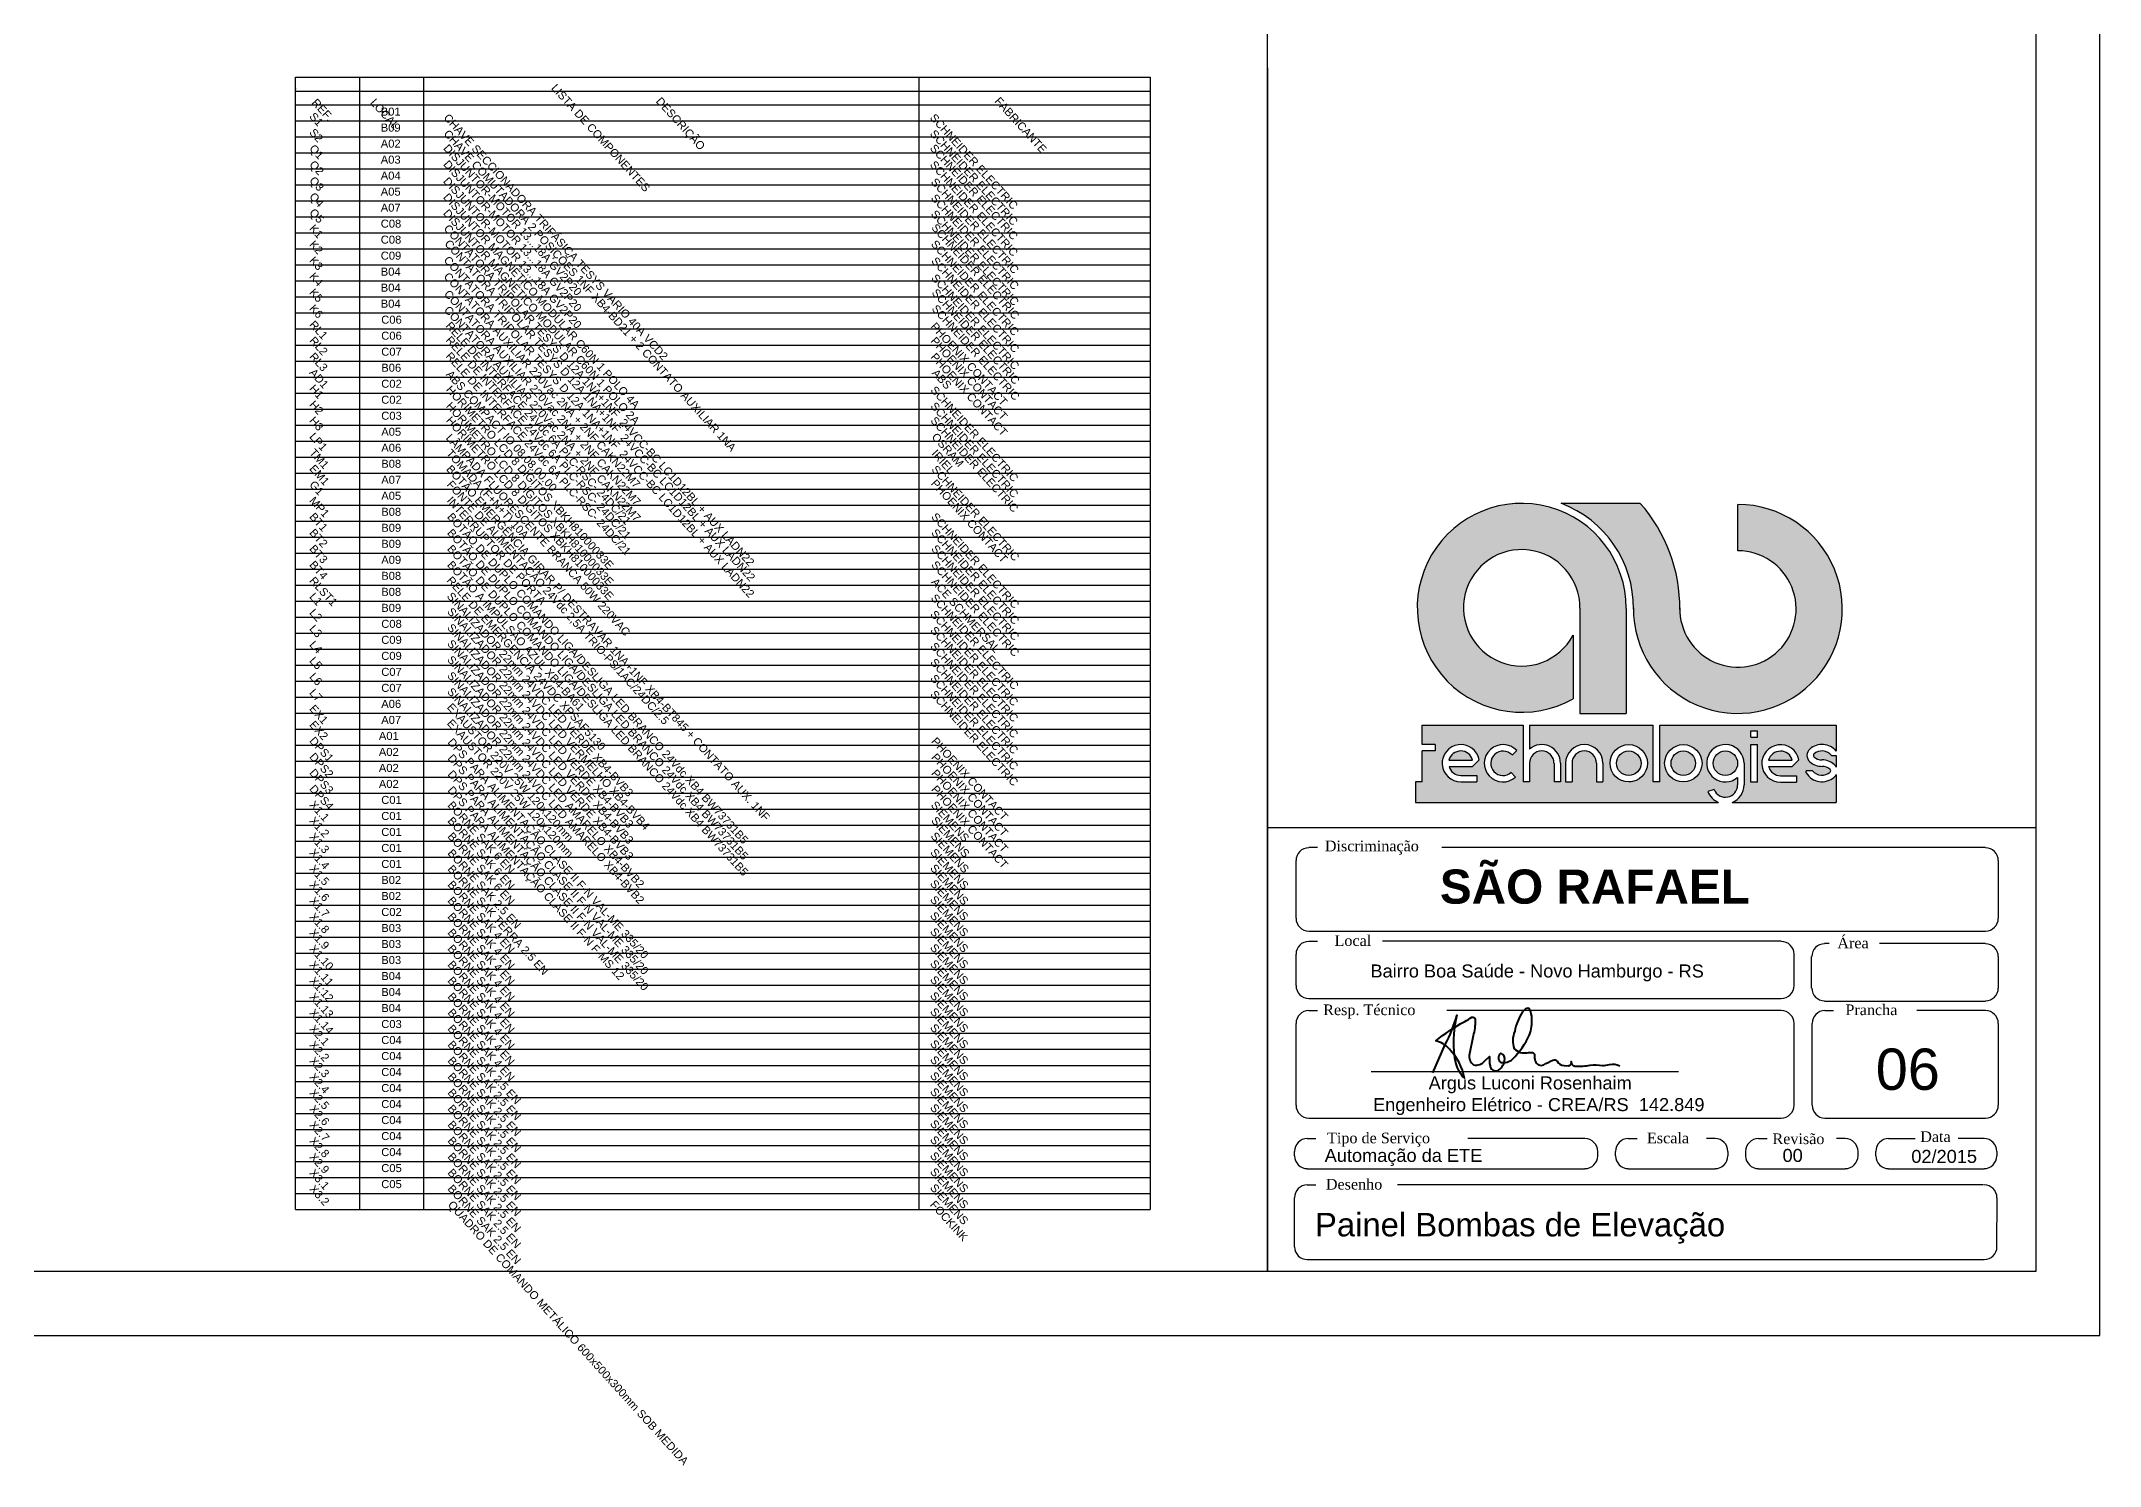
# Model space of a CAD drawing. Header units: millimetres. Extents: x 100 to 940, y 70 to 694.
# Drawn here: x 457.6 to 940, y 69.5 to 403.2 of the extents above; entities that cross this region are included whole.
import ezdxf

# ---------------------------------------------------------------- set-up
doc = ezdxf.new("R2010")
doc.units = ezdxf.units.MM
doc.layers.add('selo', color=7, linetype='Continuous')
doc.styles.add('Notes', font='arial.ttf', dxfattribs={"height": 3})
doc.styles.get("Standard").update_dxf_attribs({"font": 'arial.ttf'})

msp = doc.modelspace()

# ---------------------------------------------------------------- hatches: boundary and pattern name
at = {"layer": 'selo'}
h = msp.add_hatch(color=0, dxfattribs=at)
h.dxf.hatch_style = 1
h.paths.add_polyline_path([(832.33, 294.98), (813.8, 294.98, -0.314958), (830.72, 270.21, 2.411144), (855.21, 294.7), (855.21, 283.86, -2.45129), (841.58, 270.52, 0.182443)])
h.paths.add_polyline_path([(835.35, 243.04), (806.37, 243.04), (806.37, 237.41, -0.642986), (813.63, 234.09), (813.63, 229.71), (812.12, 229.71), (812.12, 234.09, 1), (806.37, 234.09), (806.37, 229.71), (804.86, 229.71), (804.86, 243.04), (781.24, 243.04), (781.24, 238.48), (784.26, 238.48), (784.26, 236.97), (781.23, 236.97), (781.23, 229.71), (779.69, 229.71), (779.69, 224.92), (850.67, 224.92, -0.214084), (848.15, 227.48), (849.6, 227.91, 0.821242), (855.14, 229.01), (855.14, 230.78, -4.60202), (856.65, 234.09), (856.65, 229.01, -0.309238), (853.85, 224.92), (878.25, 224.92), (878.25, 231.45, -0.100697), (877.78, 230.83, -0.45988), (871.2, 231.81), (871.2, 232.32), (872.69, 232.32, 0.427074), (876.81, 232, 0.410877), (876.82, 232.63, 0.186203), (874.92, 233.36, -0.181325), (872.05, 234.44, -0.458616), (872.04, 237.41, -0.41774), (878.25, 236.93), (878.25, 243.04), (836.89, 243.04), (836.89, 229.71), (835.35, 229.71)])
h.paths.add_polyline_path([(834.02, 234.09, -1), (825.25, 234.09, -1)], flags=16)
h.paths.add_polyline_path([(832.51, 234.09, -1), (826.76, 234.09, -1)], flags=0)
h.paths.add_polyline_path([(846.79, 234.09, -1), (838.03, 234.09, -1)], flags=16)
h.paths.add_polyline_path([(845.28, 234.09, -1), (839.54, 234.09, -1)], flags=0)
h.paths.add_polyline_path([(823.59, 234.09), (823.59, 229.71), (822.08, 229.71), (822.08, 234.09, 1), (816.33, 234.09), (816.33, 229.71), (814.82, 229.71), (814.82, 234.09, -1)], flags=16)
h.paths.add_polyline_path([(858.22, 241.69), (859.76, 241.69), (859.76, 240.17), (858.22, 240.17)], flags=16)
h.paths.add_polyline_path([(858.22, 238.48), (859.76, 238.48), (859.76, 229.67), (858.22, 229.67)], flags=16)
h.paths.add_polyline_path([(869.47, 234.88), (867.94, 233.3), (862.39, 233.3, 0.338023), (865.17, 231.18), (868.91, 231.18), (868.91, 229.67), (865.17, 229.67, -2.123663)], flags=16)
h.paths.add_polyline_path([(862.38, 234.78, -0.767778), (867.94, 234.81)], flags=0)
h.paths.add_polyline_path([(803.38, 237.05), (802.27, 236.02, 2.414214), (802.1, 231.96), (803.12, 230.85, -2.414214)], flags=16)
h.paths.add_polyline_path([(794.59, 234.92), (793.05, 233.34), (787.51, 233.34, 0.338023), (790.28, 231.22), (794.03, 231.22), (794.03, 229.71), (790.28, 229.71, -2.123663)], flags=16)
h.paths.add_polyline_path([(793.05, 234.85), (787.5, 234.82, -0.767778)], flags=0)
h.paths.add_polyline_path([(826.76, 234.09, 1), (832.51, 234.09, 1)], flags=0)
h.paths.add_polyline_path([(845.28, 234.09, 1), (839.54, 234.09, 1)], flags=0)
h.paths.add_polyline_path([(849.39, 234.09, 1), (855.14, 234.09, 1)], flags=17)
h.paths.add_polyline_path([(867.94, 234.81, 0.767778), (862.38, 234.78)], flags=0)
h.paths.add_polyline_path([(874.9, 234.87, -0.181325), (877.77, 233.8, -0.101013), (878.25, 233.18), (878.25, 235.92), (877.13, 235.92, 0.427074), (873.01, 236.24, 0.410877), (873, 235.61, 0.186203)], flags=17)
h.paths.add_polyline_path([(793.05, 234.85, 0.767778), (787.5, 234.82)], flags=0)
h = msp.add_hatch(color=0, dxfattribs=at)
h.dxf.hatch_style = 1
h.paths.add_polyline_path([(816.57, 249.21), (816.57, 264.06, -8.182778), (818.19, 270.43), (818.19, 245.77), (829, 245.77), (829, 270.37, 3.718524)])
h = msp.add_hatch(color=0, dxfattribs=at)
h.dxf.hatch_style = 1
h.paths.add_polyline_path([(787.5, 234.82), (793.05, 234.85, 0.767778)])
h.paths.add_polyline_path([(826.76, 234.09, 1), (832.51, 234.09, 1)])
h.paths.add_polyline_path([(839.54, 234.09, 1), (845.28, 234.09, 1)])
h.paths.add_polyline_path([(862.38, 234.78), (867.94, 234.81, 0.767778)])

# ---------------------------------------------------------------- linework, layer by layer
for p, q in [((745, 115), (745, 679)), ((745, 397), (745, 115)), ((517.24, 129.57), (517.24, 394.8)), ((517.24, 394.8), (717.49, 394.8)), ((517.24, 391.53), (717.49, 391.53)), ((532.24, 394.8), (532.24, 129.57)), ((547.24, 394.8), (547.24, 129.57)), ((663.25, 394.8), (663.25, 129.57)), ((717.49, 394.8), (717.49, 129.57)), ((517.24, 388.32), (717.49, 388.32)), ((517.24, 384.57), (717.49, 384.57)), ((517.24, 380.82), (717.49, 380.82)), ((517.24, 377.07), (717.49, 377.07)), ((517.24, 373.32), (717.49, 373.32)), ((517.24, 369.57), (717.49, 369.57)), ((517.24, 365.82), (717.49, 365.82)), ((517.24, 362.07), (717.49, 362.07)), ((517.24, 358.32), (717.49, 358.32)), ((517.24, 354.57), (717.49, 354.57)), ((517.24, 350.82), (717.49, 350.82)), ((517.24, 347.07), (717.49, 347.07)), ((517.24, 343.32), (717.49, 343.32)), ((517.24, 339.57), (717.49, 339.57)), ((517.24, 335.82), (717.49, 335.82)), ((517.24, 332.07), (717.49, 332.07)), ((517.24, 328.32), (717.49, 328.32)), ((517.24, 324.57), (717.49, 324.57)), ((517.24, 320.82), (717.49, 320.82)), ((517.24, 317.07), (717.49, 317.07)), ((517.24, 313.32), (717.49, 313.32)), ((517.24, 309.57), (717.49, 309.57)), ((517.24, 305.82), (717.49, 305.82)), ((517.24, 302.07), (717.49, 302.07)), ((517.24, 298.32), (717.49, 298.32)), ((517.24, 294.57), (717.49, 294.57)), ((517.24, 290.82), (717.49, 290.82)), ((517.24, 287.07), (717.49, 287.07)), ((517.24, 283.32), (717.49, 283.32)), ((517.24, 283.32), (717.49, 283.32)), ((517.24, 279.57), (717.49, 279.57)), ((517.24, 275.82), (717.49, 275.82)), ((517.24, 272.07), (717.49, 272.07)), ((517.24, 268.32), (717.49, 268.32)), ((517.24, 264.57), (717.49, 264.57)), ((517.24, 260.82), (717.49, 260.82)), ((517.24, 257.07), (717.49, 257.07)), ((517.24, 253.32), (717.49, 253.32)), ((517.24, 249.57), (717.49, 249.57)), ((517.24, 245.82), (717.49, 245.82)), ((517.24, 242.07), (717.49, 242.07)), ((517.24, 238.32), (717.49, 238.32)), ((517.24, 234.57), (717.49, 234.57)), ((517.24, 230.82), (717.49, 230.82)), ((517.24, 227.07), (717.49, 227.07)), ((517.24, 223.32), (717.49, 223.32)), ((517.24, 219.57), (717.49, 219.57)), ((517.24, 215.82), (717.49, 215.82)), ((517.24, 212.07), (717.49, 212.07)), ((517.24, 208.32), (717.49, 208.32)), ((517.24, 208.32), (717.49, 208.32)), ((517.24, 204.57), (717.49, 204.57)), ((517.24, 200.82), (717.49, 200.82)), ((517.24, 197.07), (717.49, 197.07)), ((517.24, 193.32), (717.49, 193.32)), ((517.24, 189.57), (717.49, 189.57)), ((517.24, 185.82), (717.49, 185.82)), ((517.24, 182.07), (717.49, 182.07)), ((517.24, 178.32), (717.49, 178.32)), ((517.24, 174.57), (717.49, 174.57)), ((517.24, 170.82), (717.49, 170.82)), ((517.24, 167.07), (717.49, 167.07)), ((517.24, 163.32), (717.49, 163.32)), ((517.24, 159.57), (717.49, 159.57)), ((517.24, 155.82), (717.49, 155.82)), ((517.24, 152.07), (717.49, 152.07)), ((517.24, 148.32), (717.49, 148.32)), ((517.24, 144.57), (717.49, 144.57)), ((517.24, 140.82), (717.49, 140.82)), ((517.24, 137.07), (717.49, 137.07)), ((517.24, 133.32), (717.49, 133.32)), ((517.24, 129.57), (717.49, 129.57))]:
    msp.add_line(p, q)
for points in [[(100, 100), (940, 100), (940, 693.94), (100, 693.94)], [(150, 679), (925, 679), (925, 115), (150, 115)]]:
    msp.add_lwpolyline(points, close=True)
for p in [(517.24, 392.07), (517.24, 392.07), (524.56, 227.07), (524.56, 227.07)]:
    msp.add_point(p)
at = {"layer": 'selo', "color": 0}
for p, q in [((813.8, 294.98), (832.33, 294.98)), ((855.21, 283.86), (855.21, 294.7)), ((818.19, 270.43), (818.19, 245.77)), ((829, 270.37), (829, 245.77)), ((816.57, 264.06), (816.57, 249.21)), ((781.24, 238.48), (781.24, 243.04)), ((781.24, 243.04), (804.86, 243.04)), ((804.86, 243.04), (804.86, 229.71)), ((806.37, 243.04), (806.37, 237.41)), ((806.37, 243.04), (835.35, 243.04)), ((818.19, 245.77), (829, 245.77)), ((835.35, 229.71), (835.35, 243.04)), ((836.89, 243.04), (878.25, 243.04)), ((836.89, 229.71), (836.89, 243.01)), ((858.22, 240.17), (858.22, 241.69)), ((858.22, 241.69), (859.76, 241.69)), ((859.76, 240.17), (859.76, 241.69)), ((878.25, 243.04), (878.25, 236.93)), ((781.23, 229.71), (781.23, 236.97)), ((784.26, 236.97), (781.23, 236.97)), ((784.26, 238.48), (781.24, 238.48)), ((784.26, 238.48), (784.26, 236.97)), ((802.27, 236.02), (803.38, 237.05)), ((858.22, 240.17), (859.76, 240.17)), ((858.22, 229.67), (858.22, 238.48)), ((858.22, 238.48), (859.76, 238.48)), ((859.76, 229.67), (859.76, 238.48)), ((787.5, 234.82), (793.05, 234.85)), ((787.51, 233.34), (793.05, 233.34)), ((793.05, 233.34), (794.59, 234.92)), ((802.1, 231.96), (803.12, 230.85)), ((806.37, 234.09), (806.37, 229.71)), ((812.12, 234.09), (812.12, 229.71)), ((813.63, 234.09), (813.63, 229.71)), ((814.82, 234.09), (814.82, 229.71)), ((816.33, 234.09), (816.33, 229.71)), ((822.08, 234.09), (822.08, 229.71)), ((823.59, 234.09), (823.59, 229.71)), ((856.65, 234.09), (856.65, 229.01)), ((862.38, 234.78), (867.94, 234.81)), ((862.39, 233.3), (867.94, 233.3)), ((867.94, 233.3), (869.47, 234.88)), ((872.69, 232.32), (871.2, 232.32)), ((871.2, 231.81), (871.2, 232.32)), ((877.13, 235.92), (878.25, 235.92)), ((878.25, 235.92), (878.25, 233.18)), ((781.23, 229.71), (779.69, 229.71)), ((779.69, 229.71), (779.69, 224.92)), ((790.28, 231.22), (794.03, 231.22)), ((790.28, 229.71), (794.03, 229.71)), ((794.03, 231.22), (794.03, 229.71)), ((806.37, 229.71), (804.86, 229.71)), ((813.63, 229.71), (812.12, 229.71)), ((814.82, 229.71), (816.33, 229.71)), ((822.08, 229.71), (823.59, 229.71)), ((830.17, 229.74), (829.63, 229.71)), ((836.89, 229.71), (835.35, 229.71)), ((849.6, 227.91), (848.15, 227.48)), ((855.14, 230.78), (855.14, 229.01)), ((859.76, 229.67), (858.22, 229.67)), ((865.17, 231.18), (868.91, 231.18)), ((865.17, 229.67), (868.91, 229.67)), ((868.91, 231.18), (868.91, 229.67)), ((878.25, 231.45), (878.25, 224.92)), ((779.69, 224.92), (850.67, 224.92)), ((853.85, 224.92), (878.25, 224.92)), ((745, 219), (925, 219)), ((756.69, 214.33), (754.66, 214.33)), ((913.21, 214.33), (785.84, 214.33)), ((751.61, 211.28), (751.61, 197.78)), ((916.26, 197.78), (916.26, 211.28)), ((754.66, 194.73), (913.21, 194.73)), ((751.61, 189.35), (751.61, 181.99)), ((754.66, 192.4), (756.69, 192.4)), ((865.35, 192.4), (771.93, 192.4)), ((868.39, 181.99), (868.39, 189.35)), ((872.46, 181.43), (872.46, 188.79)), ((876.56, 191.84), (875.51, 191.84)), ((913.21, 191.84), (888.36, 191.84)), ((916.26, 181.43), (916.26, 188.79)), ((754.66, 178.94), (865.35, 178.94)), ((754.66, 176.19), (756.69, 176.19)), ((865.35, 176.19), (787, 176.19)), ((875.51, 178.39), (913.21, 178.39)), ((875.6, 176.19), (877.63, 176.19)), ((913.21, 176.19), (897.13, 176.19)), ((751.61, 173.14), (751.61, 153.98)), ((868.39, 153.98), (868.39, 173.14)), ((872.55, 173.14), (872.55, 153.98)), ((916.26, 153.98), (916.26, 173.14)), ((769.31, 161.86), (841.3, 161.86)), ((754.66, 150.93), (865.35, 150.93)), ((875.6, 150.93), (913.21, 150.93)), ((754.31, 146.2), (756.34, 146.2)), ((819.36, 146.2), (791.92, 146.2)), ((829.52, 146.2), (831.56, 146.2)), ((849.85, 146.2), (847.82, 146.2)), ((860.01, 146.2), (862.05, 146.2)), ((880.34, 146.2), (878.31, 146.2)), ((890.51, 146.2), (896.7, 146.2)), ((912.87, 146.2), (906.79, 146.2)), ((751.26, 143.15), (751.26, 142.13)), ((822.41, 142.13), (822.41, 143.15)), ((826.47, 143.15), (826.47, 142.13)), ((852.9, 142.13), (852.9, 143.15)), ((856.97, 143.15), (856.97, 142.13)), ((883.39, 142.13), (883.39, 143.15)), ((887.46, 143.15), (887.46, 142.13)), ((915.92, 142.13), (915.92, 143.15)), ((754.31, 139.08), (819.36, 139.08)), ((754.31, 135.36), (756.34, 135.36)), ((912.72, 135.31), (775.47, 135.36)), ((829.52, 139.08), (849.85, 139.08)), ((860.01, 139.08), (880.34, 139.08)), ((890.51, 139.08), (912.87, 139.08)), ((751.26, 132.31), (751.26, 120.82)), ((915.89, 120.81), (915.94, 132.31)), ((754.31, 117.82), (912.89, 117.82))]:
    msp.add_line(p, q, dxfattribs=at)
msp.add_lwpolyline([(745, 115), (745, 219), (925, 219), (925, 115)], close=True, dxfattribs=at)
at = {"layer": 'selo', "color": 0, "linetype": 'Continuous', "lineweight": 40, "transparency": 33554687}
msp.add_lwpolyline([(783.71, 161.57), (786.63, 168.22, 0.05993), (789.33, 175.04, 0.114734), (789.08, 163.67, 0.105575), (791.11, 160.29, 0.152792), (787.63, 167.08, 0.174248), (784.39, 169.03, -0.042414), (791.18, 173.62, 0.031525), (792.89, 174.61, -0.590951), (793.63, 173.83, -0.072), (793.17, 170.24), (792.28, 166.01, 0.292783), (793.28, 163.42, 0.292783), (795.87, 164.34), (797.01, 165.37, 0.084237), (797.12, 163.21, 0.426622), (798.79, 162.03, 0.240648), (800.53, 164.41, 0.382176), (799.64, 166.16, 0.493606), (799.64, 163.99, 0.220907), (802.42, 164.77, 0.080728), (806.4, 170.45, 0.11357), (806.91, 174.35, 0.101958), (806.48, 176.38, 0.356196), (805.74, 176.66, 0.192525), (804.76, 175.82, 0.098877), (802.91, 171.31, 0.195151), (802.81, 167.22, 0.246302), (805.86, 166.26, -0.124424), (807.06, 166.31, -0.323775), (807.56, 165.76, 0.115641), (807.71, 164.34, 0.432756), (809.7, 163.42, -0.031443), (811.86, 164.54, -0.343208), (812.82, 164.33, 0.248336), (814.47, 163.28), (815.44, 163.24, 0.553873), (816.15, 164.19, 0.474188), (817.24, 163.13, 0.048993), (820.55, 163.35, -0.070964), (823.46, 163.31, 0.086771), (825.09, 163.52, -0.151332), (827.53, 163.24)], format="xyb", dxfattribs=at)
at = {"layer": 'selo', "color": 0}
for centre, radius in [((829.63, 234.09), 4.38), ((829.63, 234.09), 2.87), ((842.41, 234.09), 4.38), ((842.41, 234.09), 2.87), ((852.26, 234.09), 2.87)]:
    msp.add_circle(centre, radius, dxfattribs=at)
for centre, radius, start, end in [((804.54, 270.51), 24.47, 359.68, 299.4716), ((804.56, 270.5), 26.17, 359.3799, 69.3088), ((855.19, 270.24), 24.47, 179.3659, 89.9528), ((804.56, 270.5), 37.02, 359.3542, 41.3911), ((804.55, 270.5), 13.64, 359.6979, 331.8281), ((855.21, 270.23), 13.63, 178.8138, 90), ((790.28, 234.09), 4.38, 10.8601, 270), ((790.28, 234.09), 2.87, 15.2617, 165.3268), ((800.16, 234.08), 4.38, 42.6221, 312.6221), ((800.16, 234.08), 2.87, 42.6221, 312.6221), ((809.24, 234.09), 4.38, 0, 130.9618), ((809.24, 234.09), 2.87, 0, 180), ((819.2, 234.09), 4.38, 0, 180), ((819.2, 234.09), 2.87, 0, 180), ((852.26, 234.09), 4.38, 0, 310.9618), ((865.17, 234.05), 4.38, 10.8601, 270), ((865.17, 234.05), 2.87, 15.2617, 165.3268), ((873.33, 235.92), 1.96, 130.762, 229.3098), ((874.91, 234.1), 4.38, 40.2262, 130.9152), ((874.91, 234.11), 2.86, 39.285, 131.7894), ((790.28, 234.09), 2.87, 195.2942, 270), ((865.17, 234.05), 2.87, 195.2942, 270), ((874.91, 234.14), 4.38, 212.1283, 310.9152), ((874.91, 237.73), 4.37, 229.0108, 270.0418), ((874.91, 234.13), 2.86, 219.285, 311.7894), ((873.33, 235.92), 0.45, 127.1355, 232.2591), ((874.9, 237.7), 2.82, 227.7757, 270.1536), ((874.91, 230.51), 4.37, 49.0108, 90.0418), ((874.92, 230.54), 2.82, 47.7757, 90.1536), ((876.49, 232.32), 0.45, 307.1355, 52.2591), ((876.49, 232.32), 1.96, 26.2375, 49.3098), ((852.26, 229.01), 4.38, 200.3996, 248.7344), ((852.26, 229.01), 2.87, 202.4229, 0), ((852.26, 229.01), 4.38, 291.2656, 0), ((876.49, 232.32), 1.96, 310.762, 333.7625), ((754.66, 211.28), 3, 90, 180), ((913.21, 211.28), 3, 0, 90), ((754.66, 197.78), 3, 180, 270), ((913.21, 197.78), 3, 270, 0), ((754.66, 189.35), 3, 90, 180), ((865.35, 189.35), 3, 0, 90), ((875.51, 188.79), 3, 90, 180), ((913.21, 188.79), 3, 0, 90), ((754.66, 181.99), 3, 180, 270), ((865.35, 181.99), 3, 270, 0), ((875.51, 181.43), 3, 180, 270), ((913.21, 181.43), 3, 270, 0), ((754.66, 173.14), 3, 90, 180), ((865.35, 173.14), 3, 0, 90), ((875.6, 173.14), 3, 90, 180), ((913.21, 173.14), 3, 0, 90), ((754.66, 153.98), 3, 180, 270), ((865.35, 153.98), 3, 270, 0), ((875.6, 153.98), 3, 180, 270), ((913.21, 153.98), 3, 270, 0), ((754.31, 143.15), 3, 90, 180), ((819.36, 143.15), 3, 0, 90), ((829.52, 143.15), 3, 90, 180), ((849.85, 143.15), 3, 0, 90), ((860.01, 143.15), 3, 90, 180), ((880.34, 143.15), 3, 0, 90), ((890.51, 143.15), 3, 90, 180), ((912.87, 143.15), 3, 0, 90), ((754.31, 142.13), 3, 180, 270), ((819.36, 142.13), 3, 270, 0), ((829.52, 142.13), 3, 180, 270), ((849.85, 142.13), 3, 270, 0), ((860.01, 142.13), 3, 180, 270), ((880.34, 142.13), 3, 270, 0), ((890.51, 142.13), 3, 180, 270), ((912.87, 142.13), 3, 270, 0), ((754.31, 132.31), 3, 90, 180), ((912.89, 132.31), 3, 0, 90), ((754.31, 120.82), 3, 180, 270), ((912.89, 120.82), 3, 270, 0)]:
    msp.add_arc(centre, radius, start, end, dxfattribs=at)

# ---------------------------------------------------------------- texts
at = {"style": 'Notes'}
for s, p in [('LISTA DE COMPONENTES', (577.03, 392.16)), ('S1', (520.34, 385.5)), ('REF.', (520.9, 388.74)), ('LOCAL.', (534.61, 388.74)), ('CHAVE SECCIONADORA TRIFÁSICA TESYS VARIO 40A VCD2', (551.81, 385.19)), ('DESCRIÇÃO', (601.55, 389.08)), ('SCHNEIDER ELECTRIC', (665.75, 385.2)), ('FABRICANTE', (680.91, 389.11)), ('S2', (520.34, 381.75)), ('CHAVE COMUTADORA 2 POSIÇÕES 1NF XB4-BD21 + 2 CONTATO AUXILIAR 1NA', (551.81, 381.44)), ('SCHNEIDER ELECTRIC', (665.75, 381.45)), ('Q1', (520.34, 378)), ('DISJUNTOR-MOTOR 13...18A GV2P20', (551.74, 378.05)), ('SCHNEIDER ELECTRIC', (665.75, 378.07)), ('Q2', (520.34, 374.25)), ('DISJUNTOR-MOTOR 13...18A GV2P20', (551.71, 370.34)), ('DISJUNTOR-MOTOR 13...18A GV2P20', (551.74, 374.31)), ('SCHNEIDER ELECTRIC', (665.75, 374.2)), ('Q3', (520.34, 370.5)), ('Q4', (520.34, 366.75)), ('DISJUNTOR MAGNÉTICO MODULAR C60N 1 POLO 4A', (551.71, 366.59)), ('SCHNEIDER ELECTRIC', (665.98, 370.14)), ('SCHNEIDER ELECTRIC', (665.98, 366.39)), ('Q5', (520.34, 363)), ('DISJUNTOR MAGNÉTICO MODULAR C60N 1 POLO 2A', (551.71, 362.84)), ('SCHNEIDER ELECTRIC', (665.98, 362.64)), ('K1', (520.34, 359.25)), ('CONTATORA TRIPOLAR TESYS D 12A 1NA+1NF  24VCC\xadBC LC1D12BL + AUX LADN22', (551.84, 359.25)), ('SCHNEIDER ELECTRIC', (666.1, 359.45)), ('K2', (520.34, 355.5)), ('K3', (520.34, 351.75)), ('CONTATORA TRIPOLAR TESYS D 12A 1NA+1NF  24VCC\xadBC LC1D12BL + AUX LADN22', (551.83, 351.86)), ('CONTATORA TRIPOLAR TESYS D 12A 1NA+1NF  24VCC\xadBC LC1D12BL + AUX LADN22', (552.03, 355.7)), ('SCHNEIDER ELECTRIC', (665.99, 355.6)), ('SCHNEIDER ELECTRIC', (666.07, 351.65)), ('K4', (520.34, 348)), ('CONTATORA AUXILIAR 220Vac 2NA + 2NF CAKN22M7', (551.83, 348.03)), ('SCHNEIDER ELECTRIC', (666.07, 347.66)), ('K5', (520.34, 344.25)), ('CONTATORA AUXILIAR 220Vac 2NA + 2NF CAKN22M7', (551.91, 343.91)), ('SCHNEIDER ELECTRIC', (666.18, 344.22)), ('K6', (520.34, 340.5)), ('RL1', (520.35, 336.75)), ('CONTATORA AUXILIAR 220Vac 2NA + 2NF CAKN22M7', (551.91, 340.16)), ('SCHNEIDER ELECTRIC', (666.18, 340.47)), ('RL2', (520.35, 333)), ('RELE DE INTERFACE 24Vdc 6A PLC-RSC- 24DC/21', (552.29, 336.48)), ('RELE DE INTERFACE 24Vdc 6A PLC-RSC- 24DC/21', (552.29, 333.1)), ('PHOENIX CONTACT', (665.93, 336.3)), ('PHOENIX CONTACT', (665.93, 332.92)), ('RL3', (520.35, 329.25)), ('RELE DE INTERFACE 24Vdc 6A PLC-RSC- 24DC/21', (552.29, 329.35)), ('PHOENIX CONTACT', (665.93, 329.17)), ('AD1', (520.34, 325.5)), ('ABS COMPACT IO 08.08.00.00', (552.38, 325.08)), ('ABS', (666.22, 325.4)), ('H1', (520.34, 321.75)), ('H2', (520.34, 318)), ('HORÍMETRO LCD 8 DÍGITOS XBKH81000033E ', (552.38, 321.52)), ('HORÍMETRO LCD 8 DÍGITOS XBKH81000033E ', (552.38, 317.65)), ('SCHNEIDER ELECTRIC', (665.88, 321.39)), ('SCHNEIDER ELECTRIC', (665.88, 317.64)), ('H3', (520.34, 314.25)), ('HORÍMETRO LCD 8 DÍGITOS XBKH81000033E ', (552.38, 314.28)), ('SCHNEIDER ELECTRIC', (665.88, 314.26)), ('LP1', (520.35, 310.5)), ('LÂMPADA FLUORESCENTE BRANCA 50W 220VAC', (552.35, 310.21)), ('OSRAM', (666.16, 310.43)), ('EM1', (520.35, 303)), ('TM1', (520.35, 306.75)), ('BOTÃO EMERGÊNCIA GIRAR P/ DESTRAVAR 1NA+1NF XB4-BT845 + CONTATO AUX. 1NF', (552.42, 302.9)), ('TOMADA (F+N+T) 10A', (552.42, 306.6)), ('IRIEL', (666.12, 306.52)), ('G1', (520.35, 299.25)), ('FONTE DE ALIMENTAÇÃO 24Vdc 2,5A TRIO-PS/1AC/24DC/2.5', (552.57, 299.27)), ('PHOENIX CONTACT', (666, 299.53)), ('SCHNEIDER ELECTRIC', (666.12, 302.82)), ('MP1', (520.35, 295.5)), ('INTERRUPTOR DE PORTA', (552.57, 295.52)), ('BT1', (520.35, 291.75)), ('BOTÃO DE DUPLO COMANDO LIGA/DESLIGA LED BRANCO 24Vdc XB4 BW73731B5', (552.64, 291.71)), ('SCHNEIDER ELECTRIC', (666.07, 291.72)), ('BT2', (520.35, 288)), ('BT3', (520.35, 284.25)), ('BOTÃO DE DUPLO COMANDO LIGA/DESLIGA LED BRANCO 24Vdc XB4 BW73731B5', (552.64, 287.96)), ('BOTÃO DE DUPLO COMANDO LIGA/DESLIGA LED BRANCO 24Vdc XB4 BW73731B5', (552.64, 284.21)), ('SCHNEIDER ELECTRIC', (666.07, 287.97)), ('SCHNEIDER ELECTRIC', (666.07, 284.22)), ('BT4', (520.35, 280.5)), ('BOTÃO A IMPULSÃO AZUL XB4-BA61', (552.64, 280.46)), ('SCHNEIDER ELECTRIC', (666.07, 280.47)), ('RLST1', (520.35, 276.75)), ('RELE DE EMERGENCIA 24VDC XPSAF5130', (552.54, 276.82)), ('ACE SCHMERSAL', (666.08, 276.44)), ('L1', (520.35, 273)), ('L2', (520.35, 269.25)), ('SINALIZADOR 22mm 24VDC LED VERDE XB4-BVB3', (552.56, 273.11)), ('SINALIZADOR 22mm 24VDC LED VERMELHO XB4-BVB4', (552.62, 269.51)), ('SCHNEIDER ELECTRIC', (665.95, 272.71)), ('L3', (520.35, 265.5)), ('SINALIZADOR 22mm 24VDC LED VERDE XB4-BVB3', (552.62, 265.76)), ('SCHNEIDER ELECTRIC', (665.84, 268.87)), ('SCHNEIDER ELECTRIC', (665.84, 265.12)), ('L4', (520.35, 261.75)), ('SINALIZADOR 22mm 24VDC LED VERDE XB4-BVB3', (552.62, 262.01)), ('SCHNEIDER ELECTRIC', (665.84, 261.37)), ('L5', (520.35, 258)), ('SINALIZADOR 22mm 24VDC LED VERDE XB4-BVB3', (552.62, 258.26)), ('SCHNEIDER ELECTRIC', (665.84, 257.62)), ('L6', (520.35, 254.25)), ('L7', (520.35, 250.5)), ('SINALIZADOR 22mm 24VDC LED AMARELO XB4-BVB2', (552.62, 254.51)), ('SINALIZADOR 22mm 24VDC LED AMARELO XB4-BVB2', (552.62, 250.76)), ('SCHNEIDER ELECTRIC', (665.84, 253.87)), ('SCHNEIDER ELECTRIC', (665.84, 250.12)), ('EX1', (520.35, 246.75)), ('EXAUSTOR 220V 25W 120x120mm', (552.59, 247.11)), ('EX2', (520.35, 243)), ('EXAUSTOR 220V 25W 120x120mm', (552.59, 243.36)), ('DPS1', (520.35, 239.25)), ('DPS2', (520.35, 235.5)), ('DPS PARA ALIMENTAÇÃO CLASE II F-N VAL-ME 335/20', (552.75, 238.92)), ('PHOENIX CONTACT', (666.09, 239.13)), ('PHOENIX CONTACT', (666.09, 235.38)), ('DPS3', (520.35, 231.75)), ('DPS PARA ALIMENTAÇÃO CLASE II F-N VAL-ME 335/20', (552.75, 235.17)), ('DPS PARA ALIMENTAÇÃO CLASE II F-N VAL-ME 335/20', (552.75, 231.42)), ('PHOENIX CONTACT', (666.09, 231.63)), ('DPS4', (520.35, 228)), ('DPS PARA ALIMENTAÇÃO CLASE II F-N F-MS 12', (552.75, 227.67)), ('PHOENIX CONTACT', (666.09, 227.88)), ('X1.1', (520.35, 224.25)), ('BORNE SAK 6 EN', (552.73, 224.15)), ('SIEMENS', (665.97, 224.21)), ('X1.2', (520.35, 220.5)), ('X1.3', (520.35, 216.75)), ('BORNE SAK 6 EN', (552.73, 220.5)), ('BORNE SAK 6 EN', (552.73, 216.86)), ('SIEMENS', (665.93, 216.92)), ('SIEMENS', (666.04, 220.56)), ('X1.4', (520.35, 213)), ('BORNE SAK 2.5 EN', (552.73, 212.94)), ('SIEMENS', (665.84, 213.07)), ('X1.5', (520.35, 209.25)), ('BORNE SAK TERRA 2.5 EN ', (552.73, 209.21)), ('SIEMENS', (665.81, 209.41)), ('X1.6', (520.35, 205.5)), ('X1.7', (520.35, 201.75)), ('BORNE SAK 4 EN', (552.73, 205.57)), ('BORNE SAK 4 EN', (552.73, 201.82)), ('SIEMENS', (665.78, 205.78)), ('SIEMENS', (665.78, 202.03)), ('X1.8', (520.35, 198)), ('BORNE SAK 4 EN', (552.73, 198.07)), ('SIEMENS', (665.78, 198.28)), ('X1.9', (520.35, 194.25)), ('BORNE SAK 4 EN', (552.73, 194.32)), ('SIEMENS', (665.78, 194.53)), ('X1.10', (520.35, 190.5)), ('BORNE SAK 4 EN', (552.73, 190.57)), ('SIEMENS', (665.78, 190.78)), ('X1.11', (520.35, 186.75)), ('X1:12', (520.35, 183)), ('BORNE SAK 4 EN', (552.73, 186.82)), ('BORNE SAK 4 EN', (552.73, 183.07)), ('SIEMENS', (665.78, 187.03)), ('SIEMENS', (665.78, 183.28)), ('X1.13', (520.35, 179.25)), ('BORNE SAK 4 EN', (552.73, 179.32)), ('SIEMENS', (665.78, 179.53)), ('X1.14', (520.35, 175.5)), ('BORNE SAK 4 EN', (552.73, 175.57)), ('SIEMENS', (665.78, 175.78)), ('X2.1', (520.35, 171.75)), ('X2.2', (520.35, 168)), ('BORNE SAK 2.5 EN', (552.73, 171.82)), ('BORNE SAK 2.5 EN', (552.73, 168.07)), ('SIEMENS', (665.78, 172.03)), ('SIEMENS', (665.78, 168.28)), ('X2.3', (520.35, 164.25)), ('BORNE SAK 2.5 EN', (552.73, 164.32)), ('SIEMENS', (665.78, 164.53)), ('X2.4', (520.35, 160.5)), ('BORNE SAK 2.5 EN', (552.73, 160.57)), ('SIEMENS', (665.78, 160.78)), ('X2.5', (520.35, 156.75)), ('BORNE SAK 2.5 EN', (552.73, 156.82)), ('SIEMENS', (665.78, 157.03)), ('X2.6', (520.35, 153)), ('X2.7', (520.35, 149.25)), ('BORNE SAK 2.5 EN', (552.73, 153.07)), ('BORNE SAK 2.5 EN', (552.73, 149.32)), ('SIEMENS', (665.78, 153.28)), ('SIEMENS', (665.78, 149.53)), ('X2.8', (520.35, 145.5)), ('BORNE SAK 2.5 EN', (552.73, 145.57)), ('SIEMENS', (665.78, 145.78)), ('X2.9', (520.35, 141.75)), ('BORNE SAK 2.5 EN', (552.73, 141.82)), ('SIEMENS', (665.78, 142.03)), ('X3.1', (520.35, 138)), ('X3.2', (520.35, 134.25)), ('BORNE SAK 2.5 EN', (552.73, 138.07)), ('BORNE SAK 2.5 EN', (552.73, 134.32)), ('SIEMENS', (665.78, 138.28)), ('SIEMENS', (665.78, 134.53)), ('QUADRO DE COMANDO METÁLICO 600x500x300mm SOB MEDIDA', (552.81, 130.55)), ('FOCKINK', (665.78, 130.58))]:
    msp.add_text(s, height=1.875, rotation=312.1646, dxfattribs=at).set_placement(p)
for s, p in [('B01', (537.21, 385.81)), ('B09', (537.21, 382.06)), ('A02', (537.21, 378.31)), ('A03', (537.21, 374.56)), ('A04', (537.21, 370.81)), ('A05', (537.21, 367.06)), ('A07', (537.21, 363.31)), ('C08', (537.21, 359.56)), ('C08', (537.21, 355.81)), ('C09', (537.21, 352.06)), ('B04', (537.21, 348.31)), ('B04', (537.21, 344.56)), ('B04', (537.21, 340.81)), ('C06', (537.33, 337.06)), ('C06', (537.33, 333.31)), ('C07', (537.33, 329.56)), ('C02', (537.33, 322.06)), ('B06', (537.33, 325.81)), ('C02', (537.33, 318.31)), ('C03', (537.33, 314.56)), ('A05', (537.33, 310.81)), ('A06', (537.33, 307.06)), ('B08', (537.33, 303.31)), ('A07', (537.33, 299.56)), ('A05', (537.33, 295.81)), ('B08', (537.33, 292.06)), ('B09', (537.33, 288.31)), ('B09', (537.33, 284.56)), ('A09', (537.33, 280.81)), ('B08', (537.33, 277.06)), ('B08', (537.33, 273.31)), ('B09', (537.33, 269.56)), ('C08', (537.33, 265.81)), ('C09', (537.33, 262.06)), ('C09', (537.33, 258.31)), ('C07', (537.33, 254.56)), ('C07', (537.33, 250.81)), ('A06', (537.33, 247.06)), ('A01', (536.77, 239.56)), ('A07', (537.33, 243.31)), ('A02', (536.77, 235.81)), ('A02', (536.77, 232.06)), ('A02', (536.77, 228.31)), ('C01', (537.33, 224.56)), ('C01', (537.33, 220.81)), ('C01', (537.33, 217.06)), ('C01', (537.33, 213.31)), ('C01', (537.33, 209.56)), ('B02', (537.33, 205.81)), ('B02', (537.33, 202.06)), ('C02', (537.33, 198.31)), ('B03', (537.33, 194.56)), ('B03', (537.33, 190.81)), ('B03', (537.33, 187.06)), ('B04', (537.33, 183.31)), ('B04', (537.33, 179.56)), ('C03', (537.33, 172.06)), ('B04', (537.33, 175.81)), ('C04', (537.33, 168.31)), ('C04', (537.33, 164.56)), ('C04', (537.33, 160.81)), ('C04', (537.33, 157.06)), ('C04', (537.33, 153.31)), ('C04', (537.33, 149.56)), ('C04', (537.33, 145.81)), ('C04', (537.33, 142.06)), ('C05', (537.33, 138.31)), ('C05', (537.33, 134.56))]:
    msp.add_text(s, height=1.875, dxfattribs=at).set_placement(p)
at = {"layer": 'selo', "color": 0, "attachment_point": 1}
for s, insert, char_height, width in [('\\FTIMES.TTF;Discriminação', (758.42, 215.97), 2.5, 101.64), ('\\FTIMES.TTF;Local', (760.69, 193.8), 2.5, 81.312), ('\\FTIMES.TTF;Área', (878.5, 193.24), 2.5, 81.312), ('\\FTIMES.TTF;Resp. Técnico', (758.04, 177.58), 2.5, 101.64), ('\\FTIMES.TTF;Prancha', (880.4, 177.58), 2.5, 101.64), ('06', (887.5, 167.25), 9.667, 225.5527), ('\\FTIMES.TTF;Tipo de Serviço', (758.94, 147.56), 2.5, 101.64), ('\\FTIMES.TTF;Escala', (833.89, 147.56), 2.5, 40.656), ('{\\Ftimes.ttf|c0;Revisão}', (863.3, 147.37), 2.5, 101.64), ('\\FTIMES.TTF;Data', (897.92, 147.87), 2.5, 40.656), ('Automação da ETE', (758.38, 143.74), 3.0492, 71.148), ('00', (865.66, 143.74), 3.049, 71.148), ('02/2015', (895.83, 143.51), 3.049, 71.148), ('{\\Ftimes.ttf|c0;Desenho}', (758.66, 136.72), 2.5, 101.64), ('Painel Bombas de Elevação', (756.12, 128.75), 5.5, 331.5847)]:
    msp.add_mtext(s, dxfattribs=dict(at, insert=insert, char_height=char_height, width=width))
for s, insert, char_height in [('{\\fArial|b1|i0|c0|p34;SÃO RAFAEL}', (785.37, 209.19), 8), ('Bairro Boa Saúde - Novo Hamburgo - RS', (769.1, 186.95), 3.0492), ('           Argus Luconi Rosenhaim\\PEngenheiro Elétrico - CREA/RS  142.849', (769.72, 160.73), 3.0492)]:
    msp.add_mtext(s, dxfattribs=dict(at, insert=insert, char_height=char_height))

doc.saveas('drawing.dxf')
